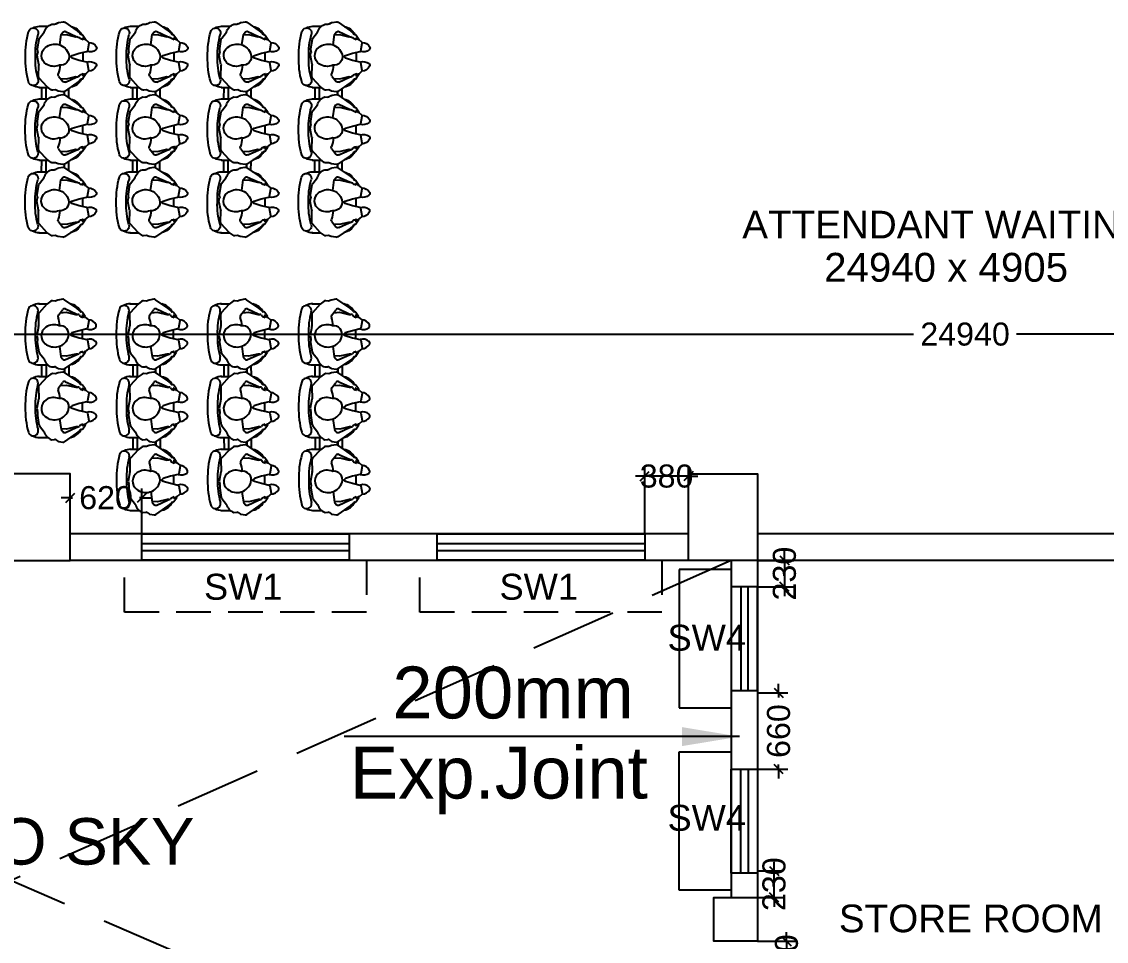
# Model space of a CAD drawing. Extents: x 7620542 to 7843793, y -6476226 to -6093835.
# Drawn here: x 7693232 to 7702645, y -6416719 to -6408743 of the extents above; entities that cross this region are included whole.
import ezdxf
from ezdxf.enums import TextEntityAlignment as Align

# ---------------------------------------------------------------- set-up
doc = ezdxf.new("R2010")
doc.units = 0
doc.header["$LTSCALE"] = 600
doc.header["$MEASUREMENT"] = 0
doc.header["$PDMODE"] = 35
for name, pattern in [('DASHED', [0.75, 0.5, -0.25]), ('HIDDEN', [0.375, 0.25, -0.125]), ('HIDDEN2', [0.1875, 0.125, -0.0625])]:
    doc.linetypes.add(name, pattern=pattern)
doc.layers.get('0').update_dxf_attribs({"linetype": 'CONTINUOUS'})
doc.layers.get('Defpoints').update_dxf_attribs({"linetype": 'CONTINUOUS'})
for name, color, linetype in [('chajja', 7, 'CONTINUOUS'), ('Duct', 8, 'CONTINUOUS'), ('Exp.Joint', 104, 'CONTINUOUS'), ('furniture', 33, 'CONTINUOUS'), ('Human', 8, 'CONTINUOUS'), ('joinery', 7, 'CONTINUOUS'), ('LA-column', 3, 'CONTINUOUS'), ('Room Dim', 1, 'CONTINUOUS'), ('TEXT', 6, 'CONTINUOUS'), ('Walls', 7, 'CONTINUOUS'), ('WIN', 151, 'CONTINUOUS'), ('Working Dim', 5, 'CONTINUOUS')]:
    doc.layers.add(name, color=color, linetype=linetype)
doc.styles.add('ari', font='arial.ttf')
doc.styles.add('ARIAL', font='arial.ttf')
doc.styles.add('ROMANS', font='romans.shx')
doc.dimstyles.new('int. dim', dxfattribs={"dimtxt": 450, "dimasz": 80, "dimexe": 80, "dimexo": 0, "dimgap": 70, "dimtad": 0, "dimdec": 0, "dimzin": 12, "dimdsep": 46, "dimtxsty": 'ari', "dimblk": 'OBLIQUE', "dimcen": 2, "dimdle": 80, "dimclrd": 256, "dimclre": 256, "dimclrt": 6, "dimadec": 0, "dimazin": 0, "dimtfac": 1, "dimtdec": 0, "dimtix": 1, "dimtmove": 2, "dimatfit": 3, "dimfxl": 1, "dimtolj": 1, "dimtzin": 0, "dimlwd": -1, "dimlwe": -1, "dimarcsym": 0})
doc.dimstyles.new('LA-Footing-dim', dxfattribs={"dimtxt": 300, "dimasz": 5, "dimexe": 25, "dimexo": 25, "dimgap": 5, "dimtad": 1, "dimdec": 0, "dimzin": 0, "dimdsep": 46, "dimtxsty": 'ROMANS', "dimblk": 'DOT', "dimcen": 0.09, "dimdle": 50, "dimclrd": 5, "dimclre": 5, "dimclrt": 6, "dimadec": 0, "dimazin": 0, "dimtfac": 1, "dimtdec": 0, "dimtix": 1, "dimtofl": 0, "dimtmove": 0, "dimatfit": 3, "dimfxl": 1, "dimtolj": 1, "dimtzin": 0, "dimarcsym": 0})

# ---------------------------------------------------------------- blocks, each defined once
blk = doc.blocks.new('_Dot')
at = {"layer": 'WIN', "color": 0, "linetype": 'ByBlock', "lineweight": -2}
blk.add_line((-0.5, 0), (-1, 0), dxfattribs=at)
at = {"layer": 'WIN', "color": 0, "linetype": 'ByBlock', "const_width": 0.5}
blk.add_lwpolyline([(-0.25, 0, 1), (0.25, 0, 1)], format="xyb", close=True, dxfattribs=at)
blk = doc.blocks.new('_Oblique')
at = {"color": 0, "linetype": 'ByBlock', "lineweight": -2}
blk.add_line((-0.5, -0.5), (0.5, 0.5), dxfattribs=at)
blk = doc.blocks.new('*D1207')
at = {"layer": 'Defpoints', "color": 0, "transparency": 16777216}
for p in [(7699619, -6416718.8, 7.5), (7699619, -6417063.2, 7.5), (7699869.8, -6417063.2)]:
    blk.add_point(p, dxfattribs=at)
at = {"layer": 'Working Dim', "transparency": 16777216}
for p, q in [((7699869.8, -6416718.8), (7699869.8, -6416638.8)), ((7699619, -6416718.8), (7699949.8, -6416718.8)), ((7699869.8, -6416718.8), (7699869.8, -6417063.2)), ((7699619, -6417063.2), (7699949.8, -6417063.2)), ((7699869.8, -6417063.2), (7699869.8, -6417143.2))]:
    blk.add_line(p, q, dxfattribs=at)
at = {"layer": 'Working Dim', "transparency": 16777216, "xscale": 80, "yscale": 80, "zscale": 80}
for p, rotation in [((7699869.8, -6416718.8), 270), ((7699869.8, -6417063.2), 90)]:
    blk.add_blockref('_Oblique', p, dxfattribs=dict(at, rotation=rotation))
at = {"layer": 'Working Dim', "color": 6, "transparency": 16777216, "insert": (7699869.8, -6416891), "char_height": 200, "attachment_point": 5, "rotation": 90, "style": 'ari'}
blk.add_mtext('\\A1;340', dxfattribs=at)
blk = doc.blocks.new('*D1208')
at = {"layer": 'Defpoints', "color": 0, "transparency": 16777216}
for p in [(7699615.4, -6416108.9, 9.8), (7699761.6, -6416108.9), (7699619, -6416338.8, 7.5)]:
    blk.add_point(p, dxfattribs=at)
at = {"layer": 'Working Dim', "transparency": 16777216}
for p, q in [((7699761.6, -6416108.9), (7699761.6, -6416028.9)), ((7699615.4, -6416108.9), (7699841.6, -6416108.9)), ((7699761.6, -6416338.8), (7699761.6, -6416108.9)), ((7699619, -6416338.8), (7699841.6, -6416338.8)), ((7699761.6, -6416338.8), (7699761.6, -6416418.8))]:
    blk.add_line(p, q, dxfattribs=at)
at = {"layer": 'Working Dim', "transparency": 16777216, "xscale": 80, "yscale": 80, "zscale": 80}
for p, rotation in [((7699761.6, -6416108.9), 270), ((7699761.6, -6416338.8), 90)]:
    blk.add_blockref('_Oblique', p, dxfattribs=dict(at, rotation=rotation))
at = {"layer": 'Working Dim', "color": 6, "transparency": 16777216, "insert": (7699761.6, -6416223.8), "char_height": 200, "attachment_point": 5, "rotation": 90, "style": 'ari'}
blk.add_mtext('\\A1;230', dxfattribs=at)
blk = doc.blocks.new('*D1252')
at = {"layer": 'Defpoints', "color": 0, "transparency": 16777216}
for p in [(7699619, -6414564.6, 2.1), (7699801.3, -6414564.6), (7699619, -6415226.5, 4.6)]:
    blk.add_point(p, dxfattribs=at)
at = {"layer": 'Working Dim', "transparency": 16777216}
for p, q in [((7699801.3, -6414564.6), (7699801.3, -6414484.6)), ((7699619, -6414564.6), (7699881.3, -6414564.6)), ((7699801.3, -6414564.6), (7699801.3, -6414604.4)), ((7699801.3, -6415226.5), (7699801.3, -6415186.7)), ((7699619, -6415226.5), (7699881.3, -6415226.5)), ((7699801.3, -6415226.5), (7699801.3, -6415306.5))]:
    blk.add_line(p, q, dxfattribs=at)
at = {"layer": 'Working Dim', "transparency": 16777216, "xscale": 80, "yscale": 80, "zscale": 80}
for p, rotation in [((7699801.3, -6414564.6), 270), ((7699801.3, -6415226.5), 90)]:
    blk.add_blockref('_Oblique', p, dxfattribs=dict(at, rotation=rotation))
at = {"layer": 'Working Dim', "color": 6, "transparency": 16777216, "insert": (7699801.3, -6414895.6), "char_height": 200, "attachment_point": 5, "rotation": 90, "style": 'ari'}
blk.add_mtext('\\A1;660', dxfattribs=at)
blk = doc.blocks.new('A$C6F2C55AD')
at = {"layer": 'furniture', "color": 8}
for p, q in [((-379.5, 895.9), (-302.9, 895.9)), ((0, 593.2), (0, 668.6)), ((-373.9, 365.9), (-301.2, 365.9)), ((-354.9, 365.9), (-354.9, 265)), ((-316.4, 365.9), (-316.4, 265)), ((-156.5, 330.7), (-156.5, 300.2)), ((-119.5, 356.4), (-119.5, 274.5)), ((-379.5, 265), (-302.9, 265)), ((-373.9, 265), (-302.9, 265)), ((0, -37.7), (0, 37.7)), ((-379.5, -265), (-301.2, -265)), ((-354.9, -265), (-354.9, -365.9)), ((-316.4, -265), (-316.4, -365.9)), ((-119.5, -274.5), (-119.5, -356.4)), ((-379.5, -365.9), (-302.9, -365.9)), ((-373.9, -365.9), (-302.9, -365.9)), ((-156.5, -300.2), (-156.5, -330.7)), ((0, -668.6), (0, -593.2)), ((-379.5, -895.9), (-301.2, -895.9))]:
    blk.add_line(p, q, dxfattribs=at)
for centre, radius, start, end in [((235.6, 651.7), 733.2, 164.36103, 181.62474), ((-428.9, 837.7), 43.2, 344.36103, 164.36104), ((-373.9, 770.9), 125, 90, 118.96988), ((-125, 770.9), 125, 25.44074, 79.81532), ((235.6, 651.7), 646.8, 164.36103, 181.84194), ((235.6, 610.1), 733.2, 178.37526, 195.63897), ((235.6, 610.1), 646.8, 178.15806, 195.63897), ((-428.9, 424.1), 43.2, 195.63896, 15.63897), ((-373.9, 490.9), 125, 241.03012, 270), ((-125, 490.9), 125, 280.18468, 334.55926), ((235.6, 20.8), 733.2, 164.36103, 181.62474), ((-428.9, 206.8), 43.2, 344.36103, 164.36104), ((-373.9, 140), 125, 90, 118.96988), ((235.6, 20.8), 646.8, 164.36103, 181.84194), ((-125, 140), 125, 25.44074, 79.81532), ((235.6, -20.8), 733.2, 178.37526, 195.63897), ((235.6, -20.8), 646.8, 178.15806, 195.63897), ((-428.9, -206.8), 43.2, 195.63896, 15.63897), ((-373.9, -140), 125, 241.03012, 270), ((-125, -140), 125, 280.18468, 334.55926), ((-373.9, -490.9), 125, 90, 118.96988), ((-125, -490.9), 125, 25.44074, 79.81532), ((235.6, -610.1), 733.2, 164.36103, 181.62474), ((-428.9, -424.1), 43.2, 344.36103, 164.36104), ((235.6, -610.1), 646.8, 164.36103, 181.84194), ((235.6, -651.7), 733.2, 178.37526, 195.63897), ((235.6, -651.7), 646.8, 178.15806, 195.63897), ((-428.9, -837.7), 43.2, 195.63896, 15.63897), ((-125, -770.9), 125, 280.18468, 334.55926), ((-373.9, -770.9), 125, 241.03012, 270)]:
    blk.add_arc(centre, radius, start, end, dxfattribs=at)
at = {"layer": 'Human', "color": 8}
for p, q in [((-308.5, 891.8), (-377.1, 817.5)), ((-273.9, 917.1), (-308.5, 891.8)), ((-236, 918.6), (-259.6, 921)), ((-212.3, 928), (-236, 918.6)), ((-171.6, 934.6), (-212.3, 928)), ((-49.8, 857.1), (-156.5, 931.2)), ((-148.5, 850.3), (-56.1, 808.3)), ((-24.6, 836.6), (-49.8, 857.1)), ((-382.5, 803.2), (-381.1, 703.3)), ((-209.2, 797.7), (-173.4, 844.1)), ((-56.1, 808.3), (-39.7, 802.4)), ((-18.6, 827), (-24.6, 836.6)), ((-7.3, 824.3), (-15, 824.8)), ((-8.2, 781.4), (3.8, 776.1)), ((-1.3, 787.1), (-5, 793.2)), ((4.8, 781), (-1.3, 787.1)), ((-0.3, 792.4), (11, 788.8)), ((24.4, 784.6), (0.3, 820)), ((11, 788.8), (18.9, 779)), ((-381.5, 699), (-396.8, 620.7)), ((-396.8, 620.7), (-391.1, 593.4)), ((-390.7, 588.1), (-392.1, 559.3)), ((-392.1, 559.3), (-378.8, 477.9)), ((-199.8, 527.8), (-187.5, 436)), ((2.1, 482.2), (-9.9, 476.9)), ((-2.9, 468.6), (3.2, 477.3)), ((11, 473), (-2.9, 468.6)), ((0.3, 441.8), (24.4, 477.2)), ((3.6, 480.6), (2.1, 482.2)), ((3.2, 477.3), (3.6, 480.6)), ((18.9, 482.8), (11, 473)), ((-374.5, 468.3), (-333.8, 417.4)), ((-187.5, 436), (-173.4, 417.7)), ((-156.5, 330.7), (-49.8, 404.7)), ((-148.5, 411.5), (-56.1, 453.6)), ((-56.1, 453.6), (-39.7, 459.4)), ((-49.8, 404.7), (-24.6, 425.2)), ((-39.7, 459.4), (-29.4, 461.9)), ((-24.6, 425.2), (-18.6, 434.9)), ((-15, 437), (-7.3, 437.5)), ((-273.9, 286.2), (-308.5, 260.9)), ((-269.1, 348), (-244, 349.2)), ((-236, 287.7), (-259.6, 290.1)), ((-212.3, 297.1), (-236, 287.7)), ((-232.1, 346.1), (-215.8, 336)), ((-171.6, 303.7), (-212.3, 297.1)), ((-208.2, 333.1), (-171.6, 327.2)), ((-49.8, 226.2), (-156.5, 300.3)), ((-308.5, 260.9), (-377.1, 186.6)), ((-209.2, 166.7), (-173.4, 213.2)), ((-148.5, 219.4), (-56.1, 177.3)), ((-24.6, 205.7), (-49.8, 226.2)), ((-18.6, 196), (-24.6, 205.7)), ((-7.3, 193.4), (-15, 193.9)), ((24.4, 153.7), (0.3, 189.1)), ((-382.5, 172.3), (-381.1, 72.4)), ((-56.1, 177.3), (-39.7, 171.5)), ((-8.2, 150.5), (3.8, 145.2)), ((-1.3, 156.2), (-5, 162.3)), ((4.8, 150.1), (-1.3, 156.2)), ((-0.3, 161.5), (11, 157.9)), ((11, 157.9), (18.9, 148.1)), ((-381.5, 68.1), (-396.8, -10.2)), ((-396.8, -10.2), (-391.1, -37.5)), ((-390.7, -42.8), (-392.1, -71.7)), ((-392.1, -71.7), (-378.8, -153)), ((-374.5, -162.6), (-333.8, -213.5)), ((-199.8, -103.1), (-187.5, -194.9)), ((-148.5, -219.4), (-56.1, -177.3)), ((-56.1, -177.3), (-39.7, -171.5)), ((-39.7, -171.5), (-29.4, -169.1)), ((2.1, -148.7), (-9.9, -154)), ((-2.9, -162.3), (3.2, -153.6)), ((11, -157.9), (-2.9, -162.3)), ((0.3, -189.1), (24.4, -153.7)), ((3.6, -150.3), (2.1, -148.7)), ((3.2, -153.6), (3.6, -150.3)), ((18.9, -148.1), (11, -157.9)), ((-269.1, -282.9), (-244, -281.7)), ((-187.5, -194.9), (-173.4, -213.2)), ((-156.5, -300.3), (-49.8, -226.2)), ((-49.8, -226.2), (-24.6, -205.7)), ((-24.6, -205.7), (-18.6, -196)), ((-15, -193.9), (-7.3, -193.4)), ((-308.5, -370), (-377.1, -444.3)), ((-273.9, -344.7), (-308.5, -370)), ((-236, -343.2), (-259.6, -340.8)), ((-212.3, -333.8), (-236, -343.2)), ((-232.1, -284.8), (-215.8, -294.9)), ((-171.6, -327.2), (-212.3, -333.8)), ((-208.2, -297.8), (-171.6, -303.7)), ((-49.8, -404.7), (-156.5, -330.7)), ((-382.5, -458.6), (-381.1, -558.6)), ((-209.2, -464.2), (-173.4, -417.7)), ((-148.5, -411.5), (-56.1, -453.6)), ((-56.1, -453.6), (-39.7, -459.4)), ((-24.6, -425.2), (-49.8, -404.7)), ((-18.6, -434.9), (-24.6, -425.2)), ((-7.3, -437.5), (-15, -437)), ((-1.3, -474.7), (-5, -468.6)), ((-0.3, -469.4), (11, -473)), ((24.4, -477.2), (0.3, -441.8)), ((-381.5, -562.8), (-396.8, -641.1)), ((-8.2, -480.4), (3.8, -485.7)), ((4.8, -480.8), (-1.3, -474.7)), ((11, -473), (18.9, -482.8)), ((-396.8, -641.1), (-391.1, -668.4)), ((-390.7, -673.7), (-392.1, -702.6)), ((-392.1, -702.6), (-378.8, -783.9)), ((-199.8, -734), (-187.5, -825.8)), ((-374.5, -793.5), (-333.8, -844.4)), ((-187.5, -825.8), (-173.4, -844.1)), ((-148.5, -850.3), (-56.1, -808.3)), ((-56.1, -808.3), (-39.7, -802.4)), ((-49.8, -857.1), (-24.6, -836.6)), ((-39.7, -802.4), (-29.4, -800)), ((-24.6, -836.6), (-18.6, -827)), ((-15, -824.8), (-7.3, -824.3)), ((2.1, -779.6), (-9.9, -784.9)), ((-2.9, -793.2), (3.2, -784.5)), ((11, -788.8), (-2.9, -793.2)), ((0.3, -820), (24.4, -784.6)), ((3.6, -781.3), (2.1, -779.6)), ((3.2, -784.5), (3.6, -781.3)), ((18.9, -779), (11, -788.8)), ((-269.1, -913.9), (-244, -912.6)), ((-232.1, -915.7), (-215.8, -925.8)), ((-208.2, -928.7), (-171.6, -934.6)), ((-156.5, -931.2), (-49.8, -857.1))]:
    blk.add_line(p, q, dxfattribs=at)
for points in [[(-193.3, 818.4), (-141, 821.7), (-59.4, 802.1), (-41.8, 803.1)], [(-41.8, 458.7), (-59.4, 459.7), (-141, 440.2), (-186.8, 443)], [(-193.3, 187.5), (-141, 190.8), (-59.4, 171.2), (-41.8, 172.2)], [(-41.8, -172.2), (-59.4, -171.2), (-141, -190.8), (-186.8, -187.9)], [(-193.3, -443.4), (-141, -440.2), (-59.4, -459.7), (-41.8, -458.7)], [(-41.8, -803.1), (-59.4, -802.1), (-141, -821.7), (-186.8, -818.8)]]:
    blk.add_lwpolyline(points, dxfattribs=at)
for points in [[(24, 780.6), (51.6, 756.1, -0.259848), (54.2, 748.7), (42.8, 683.4, -0.302547), (36.6, 676.9), (-30, 661.8), (-92, 642.2), (-107.1, 628.4), (-92, 619.6), (-30, 600.1), (36.6, 584.9, -0.302547), (42.8, 578.4), (54.2, 513.1, -0.259848), (51.6, 505.7), (24, 481.2)], [(24, 149.7), (51.6, 125.2, -0.259848), (54.2, 117.8), (42.8, 52.5, -0.302547), (36.6, 46), (-30, 30.9), (-92, 11.3), (-107.1, -2.6), (-92, -11.3), (-30, -30.9), (36.6, -46, -0.302547), (42.8, -52.5), (54.2, -117.8, -0.259848), (51.6, -125.2), (24, -149.7)], [(24, -481.2), (51.6, -505.7, -0.259848), (54.2, -513.1), (42.8, -578.4, -0.302547), (36.6, -584.9), (-30, -600.1), (-92, -619.6), (-107.1, -633.5), (-92, -642.2), (-30, -661.8), (36.6, -676.9, -0.302547), (42.8, -683.4), (54.2, -748.7, -0.259848), (51.6, -756.1), (24, -780.6)]]:
    blk.add_lwpolyline(points, format="xyb", dxfattribs=at)
for points in [[(114.8, 688.7, 0.28165), (117.5, 712.3, 0.281432), (51.6, 756.1, -0.259848), (54.2, 748.7), (42.8, 683.4, -0.302547), (36.6, 676.9, 0.254294)], [(114.8, 57.8, 0.28165), (117.5, 81.4, 0.281432), (51.6, 125.2, -0.259848), (54.2, 117.8), (42.8, 52.5, -0.302547), (36.6, 46, 0.254294)], [(114.8, -573.2, 0.28165), (117.5, -549.5, 0.281432), (51.6, -505.7, -0.259848), (54.2, -513.1), (42.8, -578.4, -0.302547), (36.6, -584.9, 0.254294)]]:
    blk.add_lwpolyline(points, format="xyb", close=True, dxfattribs=at)
for centre, radius, start, end in [((-261.7, 900.4), 20.7, 84.29363, 126.13788), ((-157, 831.5), 20.7, 65.51249, 142.39912), ((-168.3, 914.2), 20.7, 55.24777, 99.15185), ((-361.9, 803.5), 20.7, 137.31606, 180.81906), ((-192.8, 785), 20.7, 142.39912, 201.4261), ((-408.7, 700.3), 211.3, 1.18069, 21.4261), ((-36.5, 792.7), 10.2, 45.43504, 108.17835), ((-5.4, 806), 24.7, 193.98884, 263.53885), ((-14.7, 829.3), 4.56, 211.63275, 266.43849), ((-7.9, 814.4), 9.9, 34.24677, 86.43849), ((-3.4, 788.4), 5.09, 52.46369, 108.41492), ((0, 780.9), 6.05, 308.41805, 329.29465), ((2.9, 779.1), 2.67, 329.29465, 45.0334), ((20.5, 780.3), 2.15, 218.55305, 288.58085), ((19.6, 783), 4.98, 288.58085, 18.61426), ((-401.8, 703), 20.7, 348.89823, 0.81906), ((-268.6, 619.1), 89.1, 123.31223, 231.31111), ((-250.4, 591.3), 122.4, 67.14969, 123.31223), ((-192.5, 630.9), 73.9, 343.97185, 98.05093), ((-411.3, 589.1), 20.7, 357.13547, 11.89725), ((-240.2, 644.6), 123.6, 285.54285, 343.97185), ((62.3, 512.8), 75.9, 47.32958, 108.89776), ((98.3, 551.8), 22.8, 344.36324, 47.28276), ((-358.4, 481.3), 20.7, 189.3001, 218.6806), ((-242.3, 652), 131.3, 231.31111, 285.54285), ((-7, 453), 24.1, 96.90921, 158.38711), ((20.5, 481.5), 2.15, 71.41915, 141.44695), ((19.6, 478.8), 4.98, 341.38574, 71.41915), ((49, 587.7), 82.7, 271.27331, 329.46406), ((-237.5, 442.2), 99.4, 194.4561, 251.46269), ((-157, 430.3), 20.7, 217.60088, 294.48751), ((-14.7, 432.5), 4.56, 93.56151, 148.36725), ((-7.9, 447.4), 9.9, 273.56151, 325.75323), ((-261.7, 269.5), 20.7, 84.29363, 126.13788), ((-243, 328.6), 20.7, 58.02464, 92.85908), ((-204.9, 353.5), 20.7, 238.02464, 260.84815), ((-168.3, 347.6), 20.7, 260.84815, 304.75223), ((-168.3, 283.3), 20.7, 55.24777, 99.15185), ((-157, 200.6), 20.7, 65.51249, 142.39912), ((-14.7, 198.4), 4.56, 211.63275, 266.43849), ((-7.9, 183.5), 9.9, 34.24677, 86.43849), ((-361.9, 172.6), 20.7, 137.31606, 180.81906), ((-192.8, 154.1), 20.7, 142.39912, 201.4261), ((-408.7, 69.4), 211.3, 1.18069, 21.4261), ((-36.5, 161.8), 10.2, 45.43504, 108.17835), ((-5.4, 175), 24.7, 193.98884, 263.53885), ((-3.4, 157.5), 5.09, 52.46369, 108.41492), ((0, 149.9), 6.05, 308.41805, 329.29465), ((2.9, 148.2), 2.67, 329.29465, 45.0334), ((20.5, 149.4), 2.15, 218.55305, 288.58085), ((19.6, 152.1), 4.98, 288.58085, 18.61426), ((-401.8, 72.1), 20.7, 348.89823, 0.81906), ((-268.6, -11.8), 89.1, 123.31223, 231.31111), ((-250.4, -39.6), 122.4, 67.14969, 123.31223), ((-192.5, 0), 73.9, 343.97185, 98.05093), ((-411.3, -41.8), 20.7, 357.13547, 11.89725), ((-242.3, 21.1), 131.3, 231.31111, 285.54285), ((-240.2, 13.7), 123.6, 285.54285, 343.97185), ((62.3, -118.1), 75.9, 47.32958, 108.89776), ((49, -43.2), 82.7, 271.27331, 329.46406), ((98.3, -79.1), 22.8, 344.36324, 47.28276), ((-358.4, -149.7), 20.7, 189.3001, 218.6806), ((-7, -178), 24.1, 96.90921, 158.38711), ((20.5, -149.4), 2.15, 71.41915, 141.44695), ((19.6, -152.1), 4.98, 341.38574, 71.41915), ((-237.5, -188.7), 99.4, 194.4561, 251.46269), ((-243, -302.3), 20.7, 58.02464, 92.85908), ((-157, -200.6), 20.7, 217.60088, 294.48751), ((-14.7, -198.4), 4.56, 93.56151, 148.36725), ((-7.9, -183.5), 9.9, 273.56151, 325.75323), ((-261.7, -361.4), 20.7, 84.29363, 126.13788), ((-204.9, -277.4), 20.7, 238.02464, 260.84815), ((-168.3, -283.3), 20.7, 260.84815, 304.75223), ((-168.3, -347.6), 20.7, 55.24777, 99.15185), ((-361.9, -458.3), 20.7, 137.31606, 180.81906), ((-192.8, -476.8), 20.7, 142.39912, 201.4261), ((-157, -430.3), 20.7, 65.51249, 142.39912), ((-36.5, -469.1), 10.2, 45.43504, 108.17835), ((-5.4, -455.9), 24.7, 193.98884, 263.53885), ((-14.7, -432.5), 4.56, 211.63275, 266.43849), ((-7.9, -447.4), 9.9, 34.24677, 86.43849), ((-3.4, -473.4), 5.09, 52.46369, 108.41492), ((-401.8, -558.9), 20.7, 348.89823, 0.81906), ((-250.4, -670.5), 122.4, 67.14969, 123.31223), ((-408.7, -561.5), 211.3, 1.18069, 21.4261), ((-192.5, -630.9), 73.9, 343.97185, 98.05093), ((0, -481), 6.05, 308.41805, 329.29465), ((2.9, -482.7), 2.67, 329.29465, 45.0334), ((20.5, -481.5), 2.15, 218.55305, 288.58085), ((19.6, -478.8), 4.98, 288.58085, 18.61426), ((-268.6, -642.7), 89.1, 123.31223, 231.31111), ((-240.2, -617.2), 123.6, 285.54285, 343.97185), ((-411.3, -672.7), 20.7, 357.13547, 11.89725), ((-242.3, -609.8), 131.3, 231.31111, 285.54285), ((62.3, -749.1), 75.9, 47.32958, 108.89776), ((49, -674.1), 82.7, 271.27331, 329.46406), ((98.3, -710), 22.8, 344.36324, 47.28276), ((-358.4, -780.6), 20.7, 189.3001, 218.6806), ((-237.5, -819.6), 99.4, 194.4561, 251.46269), ((-157, -831.5), 20.7, 217.60088, 294.48751), ((-7, -808.9), 24.1, 96.90921, 158.38711), ((-14.7, -829.3), 4.56, 93.56151, 148.36725), ((-7.9, -814.4), 9.9, 273.56151, 325.75323), ((20.5, -780.3), 2.15, 71.41915, 141.44695), ((19.6, -783), 4.98, 341.38574, 71.41915), ((-243, -933.2), 20.7, 58.02464, 92.85908), ((-204.9, -908.3), 20.7, 238.02464, 260.84815), ((-168.3, -914.2), 20.7, 260.84815, 304.75223)]:
    blk.add_arc(centre, radius, start, end, dxfattribs=at)
blk = doc.blocks.new('A$C6DF15AF1')
at = {"layer": 'furniture', "color": 8}
for p, q in [((-261, 580), (-184.4, 580.2)), ((-190, 576.1), (-258.4, 501.6)), ((-155.4, 601.4), (-190, 576.1)), ((-117.5, 603), (-141.1, 605.3)), ((-93.8, 612.4), (-117.5, 603)), ((-53.1, 619), (-93.8, 612.4)), ((68.8, 541.8), (-38.1, 615.7)), ((-263.8, 487.3), (-262.3, 387.4)), ((-90.5, 482.1), (-54.8, 528.6)), ((-29.9, 534.8), (62.6, 492.9)), ((62.6, 492.9), (79, 487.1)), ((94.1, 521.3), (68.8, 541.8)), ((100.1, 511.7), (94.1, 521.3)), ((111.3, 509), (103.6, 509.5)), ((117.4, 471.8), (113.7, 477.9)), ((123.5, 465.8), (117.4, 471.8)), ((118.4, 477.2), (129.7, 473.6)), ((143.1, 469.4), (118.9, 504.7)), ((129.7, 473.6), (137.6, 463.8)), ((-262.6, 383.1), (-277.9, 304.8)), ((110.5, 466.1), (122.5, 460.9)), ((-277.9, 304.8), (-272.1, 277.5)), ((119, 278), (118.9, 353.3)), ((-271.6, 272.2), (-273, 243.4)), ((-273, 243.4), (-259.6, 162)), ((-80.7, 212.2), (-68.2, 120.4)), ((-255.3, 152.5), (-214.4, 101.6)), ((-68.2, 120.4), (-54.1, 102.2)), ((-29.1, 96), (63.1, 138.2)), ((63.1, 138.2), (79.5, 144.1)), ((69.5, 89.4), (94.7, 109.9)), ((79.5, 144.1), (89.8, 146.5)), ((94.7, 109.9), (100.7, 119.6)), ((104.3, 121.8), (112, 122.2)), ((121.3, 167), (109.4, 161.6)), ((116.3, 153.3), (122.4, 162.1)), ((130.2, 157.7), (116.3, 153.3)), ((119.5, 126.6), (143.6, 162)), ((122.8, 165.3), (121.3, 167)), ((122.4, 162.1), (122.8, 165.3)), ((138.1, 167.6), (130.2, 157.7)), ((-254.5, 50), (-181.8, 50.2)), ((-235.5, 50.1), (-235.4, -50.8)), ((-197, 50.1), (-196.9, -50.8)), ((-149.7, 32.3), (-124.6, 33.6)), ((-112.6, 30.5), (-96.4, 20.4)), ((-88.7, 17.5), (-52.2, 11.7)), ((-37.1, 15.1), (69.5, 89.4)), ((-37.1, 15.2), (-37, -15.3)), ((-0.1, 40.9), (0.1, -40.9)), ((-259.9, -50.9), (-183.4, -50.8)), ((-189, -54.9), (-257.4, -129.3)), ((-254.4, -50.9), (-183.4, -50.8)), ((-154.4, -29.5), (-189, -54.9)), ((-116.4, -27.9), (-140.1, -25.6)), ((-92.8, -18.5), (-116.4, -27.9)), ((-52.1, -11.9), (-92.8, -18.5)), ((69.8, -89.2), (-37.1, -15.3)), ((95.1, -109.6), (69.8, -89.2)), ((-262.8, -143.6), (-261.2, -243.5)), ((-89.5, -148.9), (-53.8, -102.3)), ((-28.8, -96.1), (63.6, -138)), ((63.6, -138), (80, -143.8)), ((101.1, -119.3), (95.1, -109.6)), ((112.4, -121.9), (104.7, -121.4)), ((111.5, -164.8), (123.5, -170.1)), ((118.4, -159.1), (114.7, -153)), ((124.5, -165.2), (118.4, -159.1)), ((119.4, -153.8), (130.7, -157.3)), ((144.1, -161.5), (119.9, -126.2)), ((130.7, -157.3), (138.6, -167.2)), ((-261.6, -247.8), (-276.9, -326.1)), ((120, -352.9), (119.9, -277.6)), ((-276.9, -326.1), (-271.1, -353.4)), ((-270.6, -358.7), (-272, -387.6)), ((-272, -387.6), (-258.6, -468.9)), ((-79.7, -418.7), (-67.2, -510.5)), ((122.4, -463.9), (110.4, -469.3)), ((117.3, -477.6), (123.4, -468.8)), ((120.5, -504.4), (144.6, -468.9)), ((123.8, -465.6), (122.4, -463.9)), ((123.4, -468.8), (123.8, -465.6)), ((139.1, -463.3), (131.3, -473.2)), ((-254.3, -478.4), (-213.4, -529.3)), ((-67.2, -510.5), (-53.1, -528.7)), ((-36.1, -615.8), (70.5, -541.5)), ((-28.1, -534.9), (64.2, -492.7)), ((64.2, -492.7), (80.5, -486.8)), ((70.5, -541.5), (95.8, -521)), ((80.5, -486.8), (90.9, -484.4)), ((95.8, -521), (101.7, -511.3)), ((105.3, -509.2), (113, -508.7)), ((131.3, -473.2), (117.3, -477.6)), ((-259.1, -580.9), (-180.8, -580.8)), ((-148.7, -598.6), (-123.6, -597.3)), ((-111.6, -600.4), (-95.4, -610.5)), ((-87.7, -613.4), (-51.1, -619.2))]:
    blk.add_line(p, q, dxfattribs=at)
for points in [[(-74.6, 502.8), (-22.4, 506.2), (59.3, 486.7), (76.9, 487.8)], [(77.5, 143.4), (59.9, 144.4), (-21.8, 124.7), (-67.6, 127.4)], [(-73.6, -128.1), (-21.4, -124.7), (60.3, -144.2), (77.9, -143.1)], [(78.5, -487.6), (60.9, -486.5), (-20.7, -506.3), (-66.5, -503.5)]]:
    blk.add_lwpolyline(points, dxfattribs=at)
for points in [[(142.7, 465.4), (170.3, 441, -0.259848), (172.9, 433.6), (161.7, 368.2, -0.302547), (155.5, 361.7), (88.9, 346.5), (26.9, 326.8), (11.8, 312.9), (26.9, 304.2), (89, 284.7), (155.7, 269.7, -0.302547), (161.8, 263.2), (173.3, 197.9, -0.259848), (170.7, 190.5), (143.2, 166)], [(143.7, -165.5), (171.4, -190, -0.259848), (174, -197.4), (162.7, -262.7, -0.302547), (156.5, -269.2), (89.9, -284.4), (27.9, -304.1), (12.8, -318), (28, -326.7), (90, -346.2), (156.7, -361.2, -0.302547), (162.9, -367.7), (174.3, -433, -0.259848), (171.8, -440.4), (144.2, -464.9)]]:
    blk.add_lwpolyline(points, format="xyb", dxfattribs=at)
for points in [[(233.7, 373.6, 0.28165), (236.4, 397.2, 0.281432), (170.3, 441, -0.259848), (172.9, 433.6), (161.7, 368.2, -0.302547), (155.5, 361.7, 0.254294)], [(234.7, -257.3, 0.28165), (237.4, -233.7, 0.281432), (171.4, -190, -0.259848), (174, -197.4), (162.7, -262.7, -0.302547), (156.5, -269.2, 0.254294)]]:
    blk.add_lwpolyline(points, format="xyb", close=True, dxfattribs=at)
for centre, radius, start, end in [((-310.3, 521.8), 43.2, 344.45325, 164.45326), ((-255.2, 455), 125, 90.09221, 119.06209), ((-143.2, 584.7), 20.7, 84.38584, 126.2301), ((-49.8, 598.7), 20.7, 55.33998, 99.24407), ((-6.3, 455.4), 125, 25.53295, 79.90753), ((354.5, 336.8), 733.2, 164.45325, 181.71696), ((354.5, 336.8), 646.8, 164.45325, 181.93415), ((-243.2, 487.6), 20.7, 137.40828, 180.91128), ((-74.1, 469.5), 20.7, 142.49133, 201.51832), ((-38.4, 516), 20.7, 65.60471, 142.49133), ((82.2, 477.4), 10.2, 45.52726, 108.27057), ((113.2, 490.7), 24.7, 194.08106, 263.63107), ((103.9, 514.1), 4.56, 211.72497, 266.53071), ((110.7, 499.2), 9.9, 34.33899, 86.53071), ((115.3, 473.1), 5.09, 52.5559, 108.50713), ((-282.9, 387.1), 20.7, 348.99044, 0.91128), ((-149.7, 303.4), 89.1, 123.40444, 231.40332), ((-131.3, 275.7), 122.4, 67.2419, 123.40444), ((-289.9, 384.4), 211.3, 1.2729, 21.51832), ((-73.5, 315.3), 73.9, 344.06406, 98.14314), ((118.7, 465.6), 6.05, 308.51027, 329.38686), ((121.6, 463.9), 2.67, 329.38686, 45.12562), ((139.3, 465.1), 2.15, 218.64526, 288.67307), ((138.4, 467.8), 4.98, 288.67307, 18.70647), ((354.6, 295.2), 733.2, 178.46747, 195.73118), ((354.6, 295.2), 646.8, 178.25028, 195.73118), ((-121.3, 329), 123.6, 285.63507, 344.06406), ((-292.3, 273.2), 20.7, 357.22768, 11.98947), ((-123.4, 336.4), 131.3, 231.40332, 285.63507), ((181.5, 197.6), 75.9, 47.4218, 108.98998), ((168, 272.6), 82.7, 271.36553, 329.55628), ((217.4, 236.7), 22.8, 344.45546, 47.37497), ((-309.6, 108.2), 43.2, 195.73117, 15.73118), ((-239.2, 165.4), 20.7, 189.39232, 218.77282), ((-118.2, 126.6), 99.4, 194.54831, 251.55491), ((-37.7, 114.8), 20.7, 217.6931, 294.57972), ((-5.8, 175.5), 125, 280.2769, 334.65148), ((112.3, 137.7), 24.1, 97.00142, 158.47933), ((104.6, 117.2), 4.56, 93.65372, 148.45946), ((111.3, 132.1), 9.9, 273.65372, 325.84544), ((139.7, 166.3), 2.15, 71.51136, 141.53917), ((138.9, 163.6), 4.98, 341.47796, 71.51136), ((-254.7, 175), 125, 241.12234, 270.09221), ((-123.5, 12.9), 20.7, 58.11685, 92.95129), ((-85.5, 37.9), 20.7, 238.11685, 260.94036), ((-48.9, 32.1), 20.7, 260.94036, 304.84445), ((-309.2, -109.2), 43.2, 344.45325, 164.45326), ((-254.2, -175.9), 125, 90.09221, 119.06209), ((-142.2, -46.2), 20.7, 84.38584, 126.2301), ((-48.8, -32.3), 20.7, 55.33998, 99.24407), ((-5.2, -175.5), 125, 25.53295, 79.90753), ((355.5, -294.1), 733.2, 164.45325, 181.71696), ((355.5, -294.1), 646.8, 164.45325, 181.93415), ((-242.2, -143.3), 20.7, 137.40828, 180.91128), ((-73.1, -161.5), 20.7, 142.49133, 201.51832), ((-288.8, -246.5), 211.3, 1.2729, 21.51832), ((-37.4, -114.9), 20.7, 65.60471, 142.49133), ((83.2, -153.5), 10.2, 45.52726, 108.27057), ((114.3, -140.2), 24.7, 194.08106, 263.63107), ((104.9, -116.9), 4.56, 211.72497, 266.53071), ((111.8, -131.8), 9.9, 34.33899, 86.53071), ((116.3, -157.8), 5.09, 52.5559, 108.50713), ((119.8, -165.3), 6.05, 308.51027, 329.38686), ((122.7, -167), 2.67, 329.38686, 45.12562), ((140.3, -165.8), 2.15, 218.64526, 288.67307), ((139.4, -163.1), 4.98, 288.67307, 18.70647), ((-281.9, -243.9), 20.7, 348.99044, 0.91128), ((-148.6, -327.5), 89.1, 123.40444, 231.40332), ((-130.3, -355.3), 122.4, 67.2419, 123.40444), ((-72.5, -315.6), 73.9, 344.06406, 98.14314), ((355.6, -335.7), 733.2, 178.46747, 195.73118), ((355.6, -335.7), 646.8, 178.25028, 195.73118), ((-291.3, -357.7), 20.7, 357.22768, 11.98947), ((-120.3, -301.9), 123.6, 285.63507, 344.06406), ((182.5, -433.3), 75.9, 47.4218, 108.98998), ((-238.2, -465.5), 20.7, 189.39232, 218.77282), ((-122.3, -294.5), 131.3, 231.40332, 285.63507), ((113.3, -493.2), 24.1, 97.00142, 158.47933), ((140.8, -464.7), 2.15, 71.51136, 141.53917), ((139.9, -467.3), 4.98, 341.47796, 71.51136), ((169, -358.4), 82.7, 271.36553, 329.55628), ((218.4, -394.2), 22.8, 344.45546, 47.37497), ((-308.6, -522.8), 43.2, 195.73117, 15.73118), ((-117.2, -504.4), 99.4, 194.54831, 251.55491), ((-36.7, -516.1), 20.7, 217.6931, 294.57972), ((-4.8, -455.5), 125, 280.2769, 334.65148), ((105.6, -513.7), 4.56, 93.65372, 148.45946), ((112.4, -498.8), 9.9, 273.65372, 325.84544), ((-253.7, -455.9), 125, 241.12234, 270.09221), ((-122.5, -618), 20.7, 58.11685, 92.95129), ((-84.5, -593), 20.7, 238.11685, 260.94036), ((-47.9, -598.8), 20.7, 260.94036, 304.84445)]:
    blk.add_arc(centre, radius, start, end, dxfattribs=at)
blk = doc.blocks.new('*D2246')
at = {"layer": 'Defpoints', "color": 0, "transparency": 16777216}
for p in [(7688949.1, -6410882.2, 2.4), (7713888.8, -6410882.2, 2.4), (7713888.8, -6411453.7)]:
    blk.add_point(p, dxfattribs=at)
at = {"layer": 'Working Dim', "transparency": 16777216}
for p, q in [((7688949.1, -6410882.2), (7688949.1, -6411533.7)), ((7713888.8, -6410882.2), (7713888.8, -6411533.7)), ((7688869.1, -6411453.7), (7700971.3, -6411453.7)), ((7713968.8, -6411453.7), (7701866.7, -6411453.7))]:
    blk.add_line(p, q, dxfattribs=at)
at = {"layer": 'Working Dim', "transparency": 16777216, "xscale": 80, "yscale": 80, "zscale": 80, "rotation": 180}
blk.add_blockref('_Oblique', (7688949.1, -6411453.7), dxfattribs=at)
at = {"layer": 'Working Dim', "transparency": 16777216, "xscale": 80, "yscale": 80, "zscale": 80}
blk.add_blockref('_Oblique', (7713888.8, -6411453.7), dxfattribs=at)
at = {"layer": 'Working Dim', "color": 6, "transparency": 16777216, "insert": (7701419, -6411453.7), "char_height": 200, "attachment_point": 5, "style": 'ari'}
blk.add_mtext('\\A1;24940', dxfattribs=at)
blk = doc.blocks.new('*D2247')
at = {"layer": 'Defpoints', "color": 0, "transparency": 16777216}
for p in [(7699619, -6413414.9, 2.4), (7699619, -6413645.1, 4.6), (7699852.2, -6413645.1)]:
    blk.add_point(p, dxfattribs=at)
at = {"layer": 'Working Dim', "transparency": 16777216}
for p, q in [((7699619, -6413414.9), (7699932.2, -6413414.9)), ((7699852.2, -6413414.9), (7699852.2, -6413334.9)), ((7699852.2, -6413414.9), (7699852.2, -6413645.1)), ((7699619, -6413645.1), (7699932.2, -6413645.1)), ((7699852.2, -6413645.1), (7699852.2, -6413725.1))]:
    blk.add_line(p, q, dxfattribs=at)
at = {"layer": 'Working Dim', "transparency": 16777216, "xscale": 80, "yscale": 80, "zscale": 80}
for p, rotation in [((7699852.2, -6413414.9), 270), ((7699852.2, -6413645.1), 90)]:
    blk.add_blockref('_Oblique', p, dxfattribs=dict(at, rotation=rotation))
at = {"layer": 'Working Dim', "color": 6, "transparency": 16777216, "insert": (7699852.2, -6413530), "char_height": 200, "attachment_point": 5, "rotation": 90, "style": 'ari'}
blk.add_mtext('\\A1;230', dxfattribs=at)
blk = doc.blocks.new('*D2470')
at = {"layer": 'Defpoints', "color": 0, "transparency": 16777216}
for p in [(7698638.8, -6412685.1), (7698638.8, -6413184.7, -14.8), (7699019, -6413184.8, -12.4)]:
    blk.add_point(p, dxfattribs=at)
at = {"layer": 'Working Dim', "transparency": 16777216}
for p, q in [((7698638.8, -6413184.7), (7698638.8, -6412605.1)), ((7699019, -6413184.8), (7699019, -6412605.1)), ((7698638.8, -6412685.1), (7698558.8, -6412685.1)), ((7699019, -6412685.1), (7698638.8, -6412685.1)), ((7699019, -6412685.1), (7699099, -6412685.1))]:
    blk.add_line(p, q, dxfattribs=at)
at = {"layer": 'Working Dim', "transparency": 16777216, "xscale": 80, "yscale": 80, "zscale": 80}
blk.add_blockref('_Oblique', (7698638.8, -6412685.1), dxfattribs=at)
at = {"layer": 'Working Dim', "transparency": 16777216, "xscale": 80, "yscale": 80, "zscale": 80, "rotation": 180}
blk.add_blockref('_Oblique', (7699019, -6412685.1), dxfattribs=at)
at = {"layer": 'Working Dim', "color": 6, "transparency": 16777216, "insert": (7698828.9, -6412685.1), "char_height": 200, "attachment_point": 5, "style": 'ari'}
blk.add_mtext('\\A1;380', dxfattribs=at)
blk = doc.blocks.new('*D2471')
at = {"layer": 'Defpoints', "color": 0, "transparency": 16777216}
for p in [(7694274.3, -6412872.6), (7693654.1, -6413184.8, -7.3), (7694274.3, -6413184.7, -14.8)]:
    blk.add_point(p, dxfattribs=at)
at = {"layer": 'Working Dim', "transparency": 16777216}
for p, q in [((7693654.1, -6413184.8), (7693654.1, -6412792.6)), ((7694274.3, -6413184.7), (7694274.3, -6412792.6)), ((7693654.1, -6412872.6), (7693574.1, -6412872.6)), ((7693654.1, -6412872.6), (7693673.1, -6412872.6)), ((7694274.3, -6412872.6), (7694255.3, -6412872.6)), ((7694274.3, -6412872.6), (7694354.3, -6412872.6))]:
    blk.add_line(p, q, dxfattribs=at)
at = {"layer": 'Working Dim', "transparency": 16777216, "xscale": 80, "yscale": 80, "zscale": 80}
blk.add_blockref('_Oblique', (7693654.1, -6412872.6), dxfattribs=at)
at = {"layer": 'Working Dim', "transparency": 16777216, "xscale": 80, "yscale": 80, "zscale": 80, "rotation": 180}
blk.add_blockref('_Oblique', (7694274.3, -6412872.6), dxfattribs=at)
at = {"layer": 'Working Dim', "color": 6, "transparency": 16777216, "insert": (7693964.2, -6412872.6), "char_height": 200, "attachment_point": 5, "style": 'ari'}
blk.add_mtext('\\A1;620', dxfattribs=at)

msp = doc.modelspace()

# ---------------------------------------------------------------- linework, layer by layer
at = {"layer": 'chajja', "color": 7, "linetype": 'DASHED', "elevation": -9.699}
for points in [[(7696224.267, -6413414.66), (7696224.267, -6413864.66), (7694124.267, -6413864.659), (7694124.267, -6413414.659)], [(7698788.767, -6413414.66), (7698788.766, -6413864.66), (7696688.766, -6413864.659), (7696688.767, -6413414.659)]]:
    msp.add_lwpolyline(points, dxfattribs=at)
at = {"layer": 'chajja', "linetype": 'HIDDEN', "ltscale": 750, "elevation": -10.211}
for points in [[(7699389.022, -6413495.085), (7698939.022, -6413495.085), (7698939.022, -6414695.085), (7699389.022, -6414695.085)], [(7699389.022, -6416276.54), (7698939.022, -6416276.539), (7698939.022, -6415076.539), (7699389.022, -6415076.54)]]:
    msp.add_lwpolyline(points, dxfattribs=at)
at = {"layer": 'Duct', "color": 8, "linetype": 'HIDDEN2', "ltscale": 10}
for p, q in [((7686719.057, -6413414.85, -24.692), (7699388.98, -6418893.723, -2.915)), ((7699388.973, -6413414.855, -2.915), (7686719.145, -6419043.753, -24.692))]:
    msp.add_line(p, q, dxfattribs=at)
at = {"layer": 'LA-column', "color": 2}
for points, elevation in [([(7693124.134, -6413414.832), (7693654.134, -6413414.832), (7693654.134, -6412664.832), (7693124.134, -6412664.832)], -9.699), ([(7699618.973, -6413414.832), (7699018.973, -6413414.832), (7699018.973, -6412664.832), (7699618.973, -6412664.832)], -5.339)]:
    msp.add_lwpolyline(points, close=True, dxfattribs=dict(at, elevation=elevation))
at = {"layer": 'LA-column', "color": 2, "elevation": -9.699, "flags": 128}
msp.add_lwpolyline([(7699618.973, -6416718.752), (7699238.973, -6416718.752), (7699238.973, -6416338.752), (7699618.973, -6416338.752)], close=True, dxfattribs=at)
msp.add_lwpolyline([(7699618.973, -6416718.752), (7699238.973, -6416718.752), (7699238.973, -6416338.752), (7699618.973, -6416338.752)], close=True, dxfattribs=at)
at = {"layer": 'Walls', "linetype": 'Continuous'}
for p, q in [((7699018.973, -6413184.85, -12.441), (7693654.134, -6413184.85, -7.31)), ((7703219.146, -6413184.822, -12.441), (7699618.973, -6413184.822, -12.441)), ((7699018.973, -6413414.85, -12.441), (7693654.134, -6413414.85, -7.31)), ((7699388.973, -6413414.855, -12.441), (7699388.977, -6416338.77, -12.441)), ((7703219.146, -6413414.822, -12.441), (7699618.973, -6413414.822, -12.441)), ((7699618.973, -6413414.855, -12.441), (7699618.977, -6416338.769, -12.441))]:
    msp.add_line(p, q, dxfattribs=at)
at = {"layer": 'WIN', "linetype": 'Continuous'}
for points, elevation in [([(7696074.267, -6413414.659), (7694274.267, -6413414.659), (7694274.267, -6413184.659), (7696074.267, -6413184.659)], -14.83), ([(7698638.767, -6413414.659), (7696838.767, -6413414.659), (7696838.767, -6413184.659), (7698638.767, -6413184.659)], -14.83), ([(7696074.267, -6413331.876), (7694274.267, -6413331.876), (7694274.267, -6413267.443), (7696074.267, -6413267.443)], -14.83), ([(7698638.767, -6413331.876), (7696838.767, -6413331.876), (7696838.767, -6413267.443), (7698638.767, -6413267.443)], -14.83), ([(7699618.976, -6414545.085), (7699618.976, -6413645.085), (7699388.976, -6413645.085), (7699388.976, -6414545.085)], -10.211), ([(7699536.193, -6414545.085), (7699536.193, -6413645.085), (7699471.759, -6413645.085), (7699471.759, -6414545.085)], -10.211), ([(7699618.976, -6415226.54), (7699618.976, -6416126.54), (7699388.976, -6416126.54), (7699388.976, -6415226.54)], -10.211), ([(7699536.193, -6415226.54), (7699536.193, -6416126.54), (7699471.759, -6416126.54), (7699471.759, -6415226.54)], -10.211)]:
    msp.add_lwpolyline(points, close=True, dxfattribs=dict(at, elevation=elevation))

# ---------------------------------------------------------------- block references
at = {"layer": 'furniture', "ltscale": 0.75, "xscale": -1, "rotation": 179.9077851492898}
for p in [(7693760.975, -6409679.168, -14.83), (7694551.63, -6409679.168, -14.83), (7695342.286, -6409679.168, -14.83), (7696132.942, -6409679.168, -14.83)]:
    msp.add_blockref('A$C6F2C55AD', p, dxfattribs=at)
at = {"layer": 'furniture', "ltscale": 0.75}
msp.add_blockref('A$C6DF15AF1', (7693640.995, -6411769.857, -14.83), dxfattribs=at)
at = {"layer": 'furniture', "ltscale": 0.75, "rotation": 0.09221485071018089}
for p in [(7694551.63, -6412085.123, -14.83), (7695342.286, -6412085.123, -14.83), (7696132.942, -6412085.123, -14.83)]:
    msp.add_blockref('A$C6F2C55AD', p, dxfattribs=at)

# ---------------------------------------------------------------- texts
at = {"layer": 'Exp.Joint', "color": 7, "style": 'ARIAL'}
for s, p in [('200mm', (7697497.125, -6414786.056, 10.615)), ('Exp.Joint', (7697372.616, -6415480.735, 10.615))]:
    msp.add_text(s, height=450, dxfattribs=at).set_placement(p, align=Align.CENTER)
at = {"layer": 'joinery', "style": 'ari'}
for s, p in [('SW1', (7695155.093, -6413756.43, -9.699)), ('SW1', (7697719.592, -6413756.43, -9.699)), ('SW4', (7699177.461, -6414198.506, -12.879)), ('SW4', (7699177.463, -6415760.479, -10.313))]:
    msp.add_text(s, height=225, dxfattribs=at).set_placement(p, align=Align.CENTER)
at = {"layer": 'Room Dim', "color": 1, "style": 'ari'}
msp.add_text('24940 x 4905', height=250, rotation=359.9999844, dxfattribs=at).set_placement((7701254.615, -6410998.375, -8.454), align=Align.CENTER)
at = {"layer": 'TEXT', "color": 7, "style": 'ARIAL'}
for s, height, p in [('ATTENDANT WAITING', 240, (7701254.615, -6410622.781, -12.326)), ('OPEN TO SKY', 403.2, (7692822.368, -6416053.658, -7.631)), ('STORE ROOM', 240, (7701469.254, -6416640.375, -7.501))]:
    msp.add_text(s, height=height, dxfattribs=at).set_placement(p, align=Align.CENTER)

# ---------------------------------------------------------------- dimensions: what is measured, and where the dimension line sits
at = {"layer": 'Working Dim'}
dim = msp.add_linear_dim(base=(7713888.849, -6411453.732, -14.83), p1=(7688949.087, -6410882.152, -12.441), p2=(7713888.849, -6410882.152, -12.441), dimstyle='int. dim', override={"dimtxt": 200}, dxfattribs=at)
dim.commit()
dim.dimension.update_dxf_attribs({"geometry": '*D2246', "text_midpoint": (7701418.968, -6411453.732, -14.83)})
at = {"layer": 'Working Dim', "color": 7}
for base, p1, p2, picture, middle in [((7698638.767, -6412685.054), (7699018.973, -6413184.85, -12.441), (7698638.767, -6413184.659, -14.83), '*D2470', (7698828.87, -6412685.054)), ((7694274.267, -6412872.555), (7693654.134, -6413184.85, -7.31), (7694274.267, -6413184.659, -14.83), '*D2471', (7693964.201, -6412872.555))]:
    dim = msp.add_linear_dim(base=base, p1=p1, p2=p2, dimstyle='int. dim', override={"dimtxt": 200, "dimarcsym": 1}, dxfattribs=at)
    dim.commit()
    dim.dimension.update_dxf_attribs({"geometry": picture, "text_midpoint": middle})
at = {"layer": 'Working Dim'}
for base, p1, p2, angle, picture, middle in [((7699852.153, -6413645.085, -14.83), (7699618.977, -6413414.873, -12.441), (7699618.977, -6413645.085, -10.211), 270, '*D2247', (7699852.153, -6413529.979, -14.83)), ((7699761.639, -6416108.89, -14.639), (7699618.977, -6416338.752, -7.119), (7699615.441, -6416108.89, -4.889), 90, '*D1208', (7699761.639, -6416223.821, -14.639))]:
    dim = msp.add_linear_dim(base=base, p1=p1, p2=p2, angle=angle, dimstyle='int. dim', override={"dimtxt": 200, "dimarcsym": 1}, dxfattribs=at)
    dim.commit()
    dim.dimension.update_dxf_attribs({"geometry": picture, "text_midpoint": middle})
for base, p1, p2, text, picture, middle in [((7699801.265, -6414564.566, -14.83), (7699618.976, -6415226.54, -10.211), (7699618.976, -6414564.566, -12.776), '660', '*D1252', (7699801.265, -6414895.553, -14.83)), ((7699869.754, -6417063.246, -14.639), (7699618.977, -6416718.769, -7.119), (7699618.979, -6417063.246, -7.119), '340', '*D1207', (7699869.754, -6416891.008, -14.639))]:
    dim = msp.add_linear_dim(base=base, p1=p1, p2=p2, angle=90, text=text, dimstyle='int. dim', override={"dimtxt": 200, "dimarcsym": 1}, dxfattribs=at)
    dim.commit()
    dim.dimension.update_dxf_attribs({"geometry": picture, "text_midpoint": middle})

# ---------------------------------------------------------------- leaders
at = {"layer": 'Exp.Joint'}
msp.add_leader([(7699462.873, -6414943.702, 9.561), (7696030.098, -6414943.702, 9.561)], dimstyle='LA-Footing-dim', override={"dimasz": 500, "dimgap": 5, "dimtad": 0}, dxfattribs=at)

doc.saveas('drawing.dxf')
